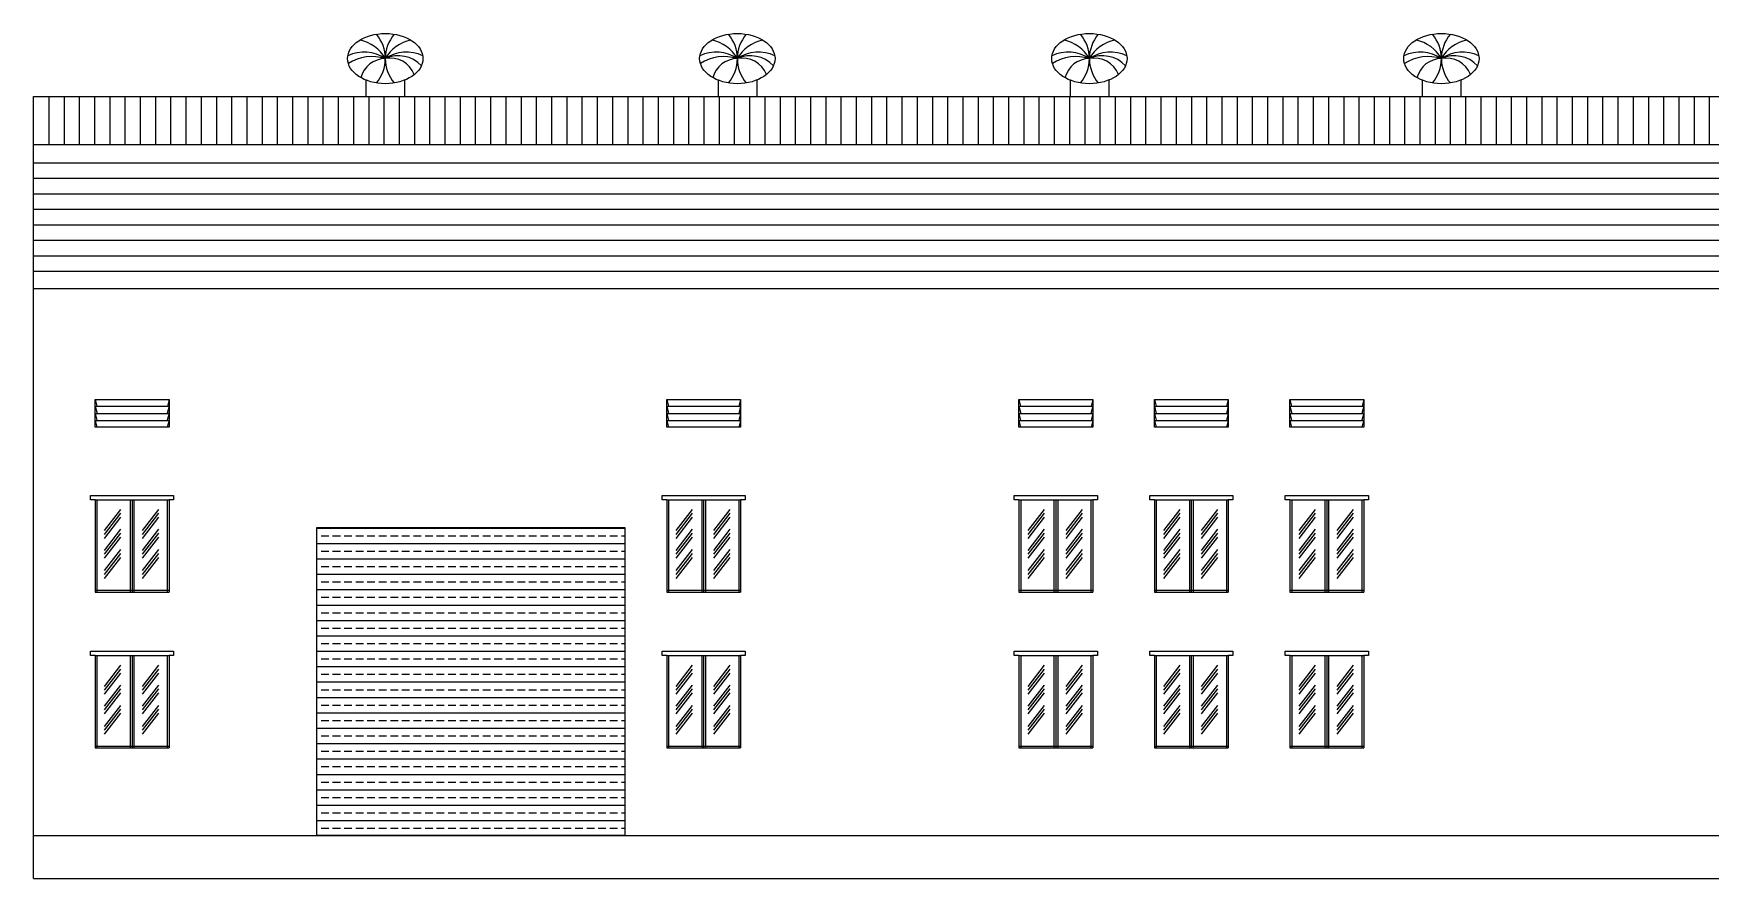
# Model space of a CAD drawing. Header units: inches. Extents: x -1613 to -235, y -419 to -299.
# Drawn here: x -1389.74 to -1362.51, y -414.98 to -401.25 of the extents above; entities that cross this region are included whole.
import ezdxf

# ---------------------------------------------------------------- set-up
doc = ezdxf.new("R2010")
doc.units = ezdxf.units.IN
doc.header["$MEASUREMENT"] = 0
for name, color, linetype in [('_Plot', 7, 'Continuous'), ('_Window', 4, 'Continuous'), ('EXHAUST', 181, 'Continuous'), ('ROLLING SHUTTER', 1, 'Continuous'), ('VENTILATION', 9, 'Continuous')]:
    doc.layers.add(name, color=color, linetype=linetype)

msp = doc.modelspace()

# ---------------------------------------------------------------- hatches: boundary and pattern name
at = {"layer": 'ROLLING SHUTTER', "true_color": 0x636466}
h = msp.add_hatch(dxfattribs=at)
h.set_pattern_fill('BRASS', color=251)
h.set_pattern_definition([(0, (-5.44403, 15.96457), (0, 0.25), []), (0, (-5.44403, 16.08957), (0, 0.25), [0.125, -0.0625])])
h.paths.add_polyline_path([(-1385.13853, -409.27653), (-1380.13853, -409.27653), (-1380.13853, -414.27653), (-1385.13853, -414.27653)])

# ---------------------------------------------------------------- linework, layer by layer
at = {"layer": '_Plot', "color": 51, "true_color": 0xf8f6b0}
msp.add_line((-1389.73853, -403.05483), (-1327.50853, -403.05483), dxfattribs=at)
at = {"layer": '_Plot', "color": 8}
for p, q in [((-1389.73853, -403.35055), (-1327.50853, -403.35055)), ((-1389.73853, -403.60249), (-1327.50853, -403.60249)), ((-1389.73853, -403.85442), (-1327.50853, -403.85442)), ((-1389.73853, -404.10635), (-1327.50853, -404.10635)), ((-1389.73853, -404.35829), (-1327.50853, -404.35829)), ((-1389.73853, -404.61022), (-1327.50853, -404.61022)), ((-1389.73853, -404.86216), (-1327.50853, -404.86216)), ((-1389.73853, -405.11409), (-1327.50853, -405.11409)), ((-1389.73853, -405.39653), (-1327.50853, -405.39653))]:
    msp.add_line(p, q, dxfattribs=at)
at = {"layer": '_Plot'}
for p, q in [((-1389.73853, -414.97653), (-1389.73853, -405.39653)), ((-1389.73853, -414.27653), (-1327.50853, -414.27653)), ((-1389.73853, -414.97653), (-1327.50853, -414.97653))]:
    msp.add_line(p, q, dxfattribs=at)
at = {"layer": '_Window'}
for p, q in [((-1388.81353, -408.82608), (-1388.81353, -408.75553)), ((-1388.81353, -408.75553), (-1387.53853, -408.75553)), ((-1388.73853, -408.82608), (-1388.81353, -408.82608)), ((-1388.73853, -408.82608), (-1387.53853, -408.82608)), ((-1388.73853, -408.82608), (-1388.73853, -410.32608)), ((-1388.70853, -408.82608), (-1388.70853, -410.32608)), ((-1388.32573, -408.98417), (-1388.59087, -409.32649)), ((-1388.16853, -408.82608), (-1388.16853, -410.32608)), ((-1388.13853, -408.82608), (-1388.13853, -410.32608)), ((-1388.10853, -408.82608), (-1388.10853, -410.32608)), ((-1387.71196, -408.98417), (-1387.9771, -409.32649)), ((-1387.56853, -408.82608), (-1387.56853, -410.32608)), ((-1387.53853, -408.75553), (-1387.46353, -408.75553)), ((-1387.53853, -408.82608), (-1387.53853, -410.32608)), ((-1387.46353, -408.82608), (-1387.53853, -408.82608)), ((-1387.46353, -408.75553), (-1387.46353, -408.82608)), ((-1379.53225, -408.82608), (-1379.53225, -408.75553)), ((-1379.53225, -408.75553), (-1378.25725, -408.75553)), ((-1379.45725, -408.82608), (-1379.53225, -408.82608)), ((-1379.45725, -408.82608), (-1378.25725, -408.82608)), ((-1379.45725, -408.82608), (-1379.45725, -410.32608)), ((-1379.42725, -408.82608), (-1379.42725, -410.32608)), ((-1379.04444, -408.98417), (-1379.30959, -409.32649)), ((-1378.88725, -408.82608), (-1378.88725, -410.32608)), ((-1378.85725, -408.82608), (-1378.85725, -410.32608)), ((-1378.82725, -408.82608), (-1378.82725, -410.32608)), ((-1378.43068, -408.98417), (-1378.69582, -409.32649)), ((-1378.28725, -408.82608), (-1378.28725, -410.32608)), ((-1378.25725, -408.75553), (-1378.18225, -408.75553)), ((-1378.25725, -408.82608), (-1378.25725, -410.32608)), ((-1378.18225, -408.82608), (-1378.25725, -408.82608)), ((-1378.18225, -408.75553), (-1378.18225, -408.82608)), ((-1373.81353, -408.82608), (-1373.81353, -408.75553)), ((-1373.81353, -408.75553), (-1372.53853, -408.75553)), ((-1373.73853, -408.82608), (-1373.81353, -408.82608)), ((-1373.73853, -408.82608), (-1372.53853, -408.82608)), ((-1373.73853, -408.82608), (-1373.73853, -410.32608)), ((-1373.70853, -408.82608), (-1373.70853, -410.32608)), ((-1373.32573, -408.98417), (-1373.59087, -409.32649)), ((-1373.16853, -408.82608), (-1373.16853, -410.32608)), ((-1373.13853, -408.82608), (-1373.13853, -410.32608)), ((-1373.10853, -408.82608), (-1373.10853, -410.32608)), ((-1372.71196, -408.98417), (-1372.9771, -409.32649)), ((-1372.56853, -408.82608), (-1372.56853, -410.32608)), ((-1372.53853, -408.75553), (-1372.46353, -408.75553)), ((-1372.53853, -408.82608), (-1372.53853, -410.32608)), ((-1372.46353, -408.82608), (-1372.53853, -408.82608)), ((-1372.46353, -408.75553), (-1372.46353, -408.82608)), ((-1371.61353, -408.82608), (-1371.61353, -408.75553)), ((-1371.61353, -408.75553), (-1370.33853, -408.75553)), ((-1371.53853, -408.82608), (-1371.61353, -408.82608)), ((-1371.53853, -408.82608), (-1370.33853, -408.82608)), ((-1371.53853, -408.82608), (-1371.53853, -410.32608)), ((-1371.50853, -408.82608), (-1371.50853, -410.32608)), ((-1371.12573, -408.98417), (-1371.39087, -409.32649)), ((-1370.96853, -408.82608), (-1370.96853, -410.32608)), ((-1370.93853, -408.82608), (-1370.93853, -410.32608)), ((-1370.90853, -408.82608), (-1370.90853, -410.32608)), ((-1370.51196, -408.98417), (-1370.7771, -409.32649)), ((-1370.36853, -408.82608), (-1370.36853, -410.32608)), ((-1370.33853, -408.75553), (-1370.26353, -408.75553)), ((-1370.33853, -408.82608), (-1370.33853, -410.32608)), ((-1370.26353, -408.82608), (-1370.33853, -408.82608)), ((-1370.26353, -408.75553), (-1370.26353, -408.82608)), ((-1369.41353, -408.82608), (-1369.41353, -408.75553)), ((-1369.41353, -408.75553), (-1368.13853, -408.75553)), ((-1369.33853, -408.82608), (-1369.41353, -408.82608)), ((-1369.33853, -408.82608), (-1368.13853, -408.82608)), ((-1369.33853, -408.82608), (-1369.33853, -410.32608)), ((-1369.30853, -408.82608), (-1369.30853, -410.32608)), ((-1368.92573, -408.98417), (-1369.19087, -409.32649)), ((-1368.76853, -408.82608), (-1368.76853, -410.32608)), ((-1368.73853, -408.82608), (-1368.73853, -410.32608)), ((-1368.70853, -408.82608), (-1368.70853, -410.32608)), ((-1368.31196, -408.98417), (-1368.5771, -409.32649)), ((-1368.16853, -408.82608), (-1368.16853, -410.32608)), ((-1368.13853, -408.75553), (-1368.06353, -408.75553)), ((-1368.13853, -408.82608), (-1368.13853, -410.32608)), ((-1368.06353, -408.82608), (-1368.13853, -408.82608)), ((-1368.06353, -408.75553), (-1368.06353, -408.82608)), ((-1388.32573, -409.04531), (-1388.59087, -409.38763)), ((-1388.32573, -409.11052), (-1388.59087, -409.45284)), ((-1387.71196, -409.04531), (-1387.9771, -409.38763)), ((-1387.71196, -409.11052), (-1387.9771, -409.45284)), ((-1379.04444, -409.04531), (-1379.30959, -409.38763)), ((-1379.04444, -409.11052), (-1379.30959, -409.45284)), ((-1378.43068, -409.04531), (-1378.69582, -409.38763)), ((-1378.43068, -409.11052), (-1378.69582, -409.45284)), ((-1373.32573, -409.04531), (-1373.59087, -409.38763)), ((-1373.32573, -409.11052), (-1373.59087, -409.45284)), ((-1372.71196, -409.04531), (-1372.9771, -409.38763)), ((-1372.71196, -409.11052), (-1372.9771, -409.45284)), ((-1371.12573, -409.04531), (-1371.39087, -409.38763)), ((-1371.12573, -409.11052), (-1371.39087, -409.45284)), ((-1370.51196, -409.04531), (-1370.7771, -409.38763)), ((-1370.51196, -409.11052), (-1370.7771, -409.45284)), ((-1368.92573, -409.04531), (-1369.19087, -409.38763)), ((-1368.92573, -409.11052), (-1369.19087, -409.45284)), ((-1368.31196, -409.04531), (-1368.5771, -409.38763)), ((-1368.31196, -409.11052), (-1368.5771, -409.45284)), ((-1388.32573, -409.30501), (-1388.59087, -409.64732)), ((-1388.32573, -409.36614), (-1388.59087, -409.70846)), ((-1388.32573, -409.43135), (-1388.59087, -409.77367)), ((-1387.71196, -409.30501), (-1387.9771, -409.64732)), ((-1387.71196, -409.36614), (-1387.9771, -409.70846)), ((-1387.71196, -409.43135), (-1387.9771, -409.77367)), ((-1379.04444, -409.30501), (-1379.30959, -409.64732)), ((-1379.04444, -409.36614), (-1379.30959, -409.70846)), ((-1379.04444, -409.43135), (-1379.30959, -409.77367)), ((-1378.43068, -409.30501), (-1378.69582, -409.64732)), ((-1378.43068, -409.36614), (-1378.69582, -409.70846)), ((-1378.43068, -409.43135), (-1378.69582, -409.77367)), ((-1373.32573, -409.30501), (-1373.59087, -409.64732)), ((-1373.32573, -409.36614), (-1373.59087, -409.70846)), ((-1373.32573, -409.43135), (-1373.59087, -409.77367)), ((-1372.71196, -409.30501), (-1372.9771, -409.64732)), ((-1372.71196, -409.36614), (-1372.9771, -409.70846)), ((-1372.71196, -409.43135), (-1372.9771, -409.77367)), ((-1371.12573, -409.30501), (-1371.39087, -409.64732)), ((-1371.12573, -409.36614), (-1371.39087, -409.70846)), ((-1371.12573, -409.43135), (-1371.39087, -409.77367)), ((-1370.51196, -409.30501), (-1370.7771, -409.64732)), ((-1370.51196, -409.36614), (-1370.7771, -409.70846)), ((-1370.51196, -409.43135), (-1370.7771, -409.77367)), ((-1368.92573, -409.30501), (-1369.19087, -409.64732)), ((-1368.92573, -409.36614), (-1369.19087, -409.70846)), ((-1368.92573, -409.43135), (-1369.19087, -409.77367)), ((-1368.31196, -409.30501), (-1368.5771, -409.64732)), ((-1368.31196, -409.36614), (-1368.5771, -409.70846)), ((-1368.31196, -409.43135), (-1368.5771, -409.77367)), ((-1388.32573, -409.63463), (-1388.59087, -409.97695)), ((-1388.32573, -409.69577), (-1388.59087, -410.03809)), ((-1388.32573, -409.76098), (-1388.59087, -410.1033)), ((-1387.71196, -409.63463), (-1387.9771, -409.97695)), ((-1387.71196, -409.69577), (-1387.9771, -410.03809)), ((-1387.71196, -409.76098), (-1387.9771, -410.1033)), ((-1379.04444, -409.63463), (-1379.30959, -409.97695)), ((-1379.04444, -409.69577), (-1379.30959, -410.03809)), ((-1379.04444, -409.76098), (-1379.30959, -410.1033)), ((-1378.43068, -409.63463), (-1378.69582, -409.97695)), ((-1378.43068, -409.69577), (-1378.69582, -410.03809)), ((-1378.43068, -409.76098), (-1378.69582, -410.1033)), ((-1373.32573, -409.63463), (-1373.59087, -409.97695)), ((-1373.32573, -409.69577), (-1373.59087, -410.03809)), ((-1373.32573, -409.76098), (-1373.59087, -410.1033)), ((-1372.71196, -409.63463), (-1372.9771, -409.97695)), ((-1372.71196, -409.69577), (-1372.9771, -410.03809)), ((-1372.71196, -409.76098), (-1372.9771, -410.1033)), ((-1371.12573, -409.63463), (-1371.39087, -409.97695)), ((-1371.12573, -409.69577), (-1371.39087, -410.03809)), ((-1371.12573, -409.76098), (-1371.39087, -410.1033)), ((-1370.51196, -409.63463), (-1370.7771, -409.97695)), ((-1370.51196, -409.69577), (-1370.7771, -410.03809)), ((-1370.51196, -409.76098), (-1370.7771, -410.1033)), ((-1368.92573, -409.63463), (-1369.19087, -409.97695)), ((-1368.92573, -409.69577), (-1369.19087, -410.03809)), ((-1368.92573, -409.76098), (-1369.19087, -410.1033)), ((-1368.31196, -409.63463), (-1368.5771, -409.97695)), ((-1368.31196, -409.69577), (-1368.5771, -410.03809)), ((-1368.31196, -409.76098), (-1368.5771, -410.1033)), ((-1388.73853, -410.29608), (-1387.53853, -410.29608)), ((-1388.73853, -410.32608), (-1387.53853, -410.32608)), ((-1379.45725, -410.29608), (-1378.25725, -410.29608)), ((-1379.45725, -410.32608), (-1378.25725, -410.32608)), ((-1373.73853, -410.29608), (-1372.53853, -410.29608)), ((-1373.73853, -410.32608), (-1372.53853, -410.32608)), ((-1371.53853, -410.29608), (-1370.33853, -410.29608)), ((-1371.53853, -410.32608), (-1370.33853, -410.32608)), ((-1369.33853, -410.29608), (-1368.13853, -410.29608)), ((-1369.33853, -410.32608), (-1368.13853, -410.32608)), ((-1388.81353, -411.35626), (-1388.81353, -411.28571)), ((-1388.81353, -411.28571), (-1387.53853, -411.28571)), ((-1388.73853, -411.35626), (-1388.81353, -411.35626)), ((-1388.73853, -411.35626), (-1387.53853, -411.35626)), ((-1388.73853, -411.35626), (-1388.73853, -412.85626)), ((-1388.70853, -411.35626), (-1388.70853, -412.85626)), ((-1388.16853, -411.35626), (-1388.16853, -412.85626)), ((-1388.13853, -411.35626), (-1388.13853, -412.85626)), ((-1388.10853, -411.35626), (-1388.10853, -412.85626)), ((-1387.56853, -411.35626), (-1387.56853, -412.85626)), ((-1387.53853, -411.28571), (-1387.46353, -411.28571)), ((-1387.53853, -411.35626), (-1387.53853, -412.85626)), ((-1387.46353, -411.35626), (-1387.53853, -411.35626)), ((-1387.46353, -411.28571), (-1387.46353, -411.35626)), ((-1379.53225, -411.35626), (-1379.53225, -411.28571)), ((-1379.53225, -411.28571), (-1378.25725, -411.28571)), ((-1379.45725, -411.35626), (-1379.53225, -411.35626)), ((-1379.45725, -411.35626), (-1378.25725, -411.35626)), ((-1379.45725, -411.35626), (-1379.45725, -412.85626)), ((-1379.42725, -411.35626), (-1379.42725, -412.85626)), ((-1378.88725, -411.35626), (-1378.88725, -412.85626)), ((-1378.85725, -411.35626), (-1378.85725, -412.85626)), ((-1378.82725, -411.35626), (-1378.82725, -412.85626)), ((-1378.28725, -411.35626), (-1378.28725, -412.85626)), ((-1378.25725, -411.28571), (-1378.18225, -411.28571)), ((-1378.25725, -411.35626), (-1378.25725, -412.85626)), ((-1378.18225, -411.35626), (-1378.25725, -411.35626)), ((-1378.18225, -411.28571), (-1378.18225, -411.35626)), ((-1373.81353, -411.35626), (-1373.81353, -411.28571)), ((-1373.81353, -411.28571), (-1372.53853, -411.28571)), ((-1373.73853, -411.35626), (-1373.81353, -411.35626)), ((-1373.73853, -411.35626), (-1372.53853, -411.35626)), ((-1373.73853, -411.35626), (-1373.73853, -412.85626)), ((-1373.70853, -411.35626), (-1373.70853, -412.85626)), ((-1373.16853, -411.35626), (-1373.16853, -412.85626)), ((-1373.13853, -411.35626), (-1373.13853, -412.85626)), ((-1373.10853, -411.35626), (-1373.10853, -412.85626)), ((-1372.56853, -411.35626), (-1372.56853, -412.85626)), ((-1372.53853, -411.28571), (-1372.46353, -411.28571)), ((-1372.53853, -411.35626), (-1372.53853, -412.85626)), ((-1372.46353, -411.35626), (-1372.53853, -411.35626)), ((-1372.46353, -411.28571), (-1372.46353, -411.35626)), ((-1371.61353, -411.35626), (-1371.61353, -411.28571)), ((-1371.61353, -411.28571), (-1370.33853, -411.28571)), ((-1371.53853, -411.35626), (-1371.61353, -411.35626)), ((-1371.53853, -411.35626), (-1370.33853, -411.35626)), ((-1371.53853, -411.35626), (-1371.53853, -412.85626)), ((-1371.50853, -411.35626), (-1371.50853, -412.85626)), ((-1370.96853, -411.35626), (-1370.96853, -412.85626)), ((-1370.93853, -411.35626), (-1370.93853, -412.85626)), ((-1370.90853, -411.35626), (-1370.90853, -412.85626)), ((-1370.36853, -411.35626), (-1370.36853, -412.85626)), ((-1370.33853, -411.28571), (-1370.26353, -411.28571)), ((-1370.33853, -411.35626), (-1370.33853, -412.85626)), ((-1370.26353, -411.35626), (-1370.33853, -411.35626)), ((-1370.26353, -411.28571), (-1370.26353, -411.35626)), ((-1369.41353, -411.35626), (-1369.41353, -411.28571)), ((-1369.41353, -411.28571), (-1368.13853, -411.28571)), ((-1369.33853, -411.35626), (-1369.41353, -411.35626)), ((-1369.33853, -411.35626), (-1368.13853, -411.35626)), ((-1369.33853, -411.35626), (-1369.33853, -412.85626)), ((-1369.30853, -411.35626), (-1369.30853, -412.85626)), ((-1368.76853, -411.35626), (-1368.76853, -412.85626)), ((-1368.73853, -411.35626), (-1368.73853, -412.85626)), ((-1368.70853, -411.35626), (-1368.70853, -412.85626)), ((-1368.16853, -411.35626), (-1368.16853, -412.85626)), ((-1368.13853, -411.28571), (-1368.06353, -411.28571)), ((-1368.13853, -411.35626), (-1368.13853, -412.85626)), ((-1368.06353, -411.35626), (-1368.13853, -411.35626)), ((-1368.06353, -411.28571), (-1368.06353, -411.35626)), ((-1388.32573, -411.51436), (-1388.59087, -411.85668)), ((-1388.32573, -411.57549), (-1388.59087, -411.91781)), ((-1388.32573, -411.6407), (-1388.59087, -411.98302)), ((-1387.71196, -411.51436), (-1387.9771, -411.85668)), ((-1387.71196, -411.57549), (-1387.9771, -411.91781)), ((-1387.71196, -411.6407), (-1387.9771, -411.98302)), ((-1379.04444, -411.51436), (-1379.30959, -411.85668)), ((-1379.04444, -411.57549), (-1379.30959, -411.91781)), ((-1379.04444, -411.6407), (-1379.30959, -411.98302)), ((-1378.43068, -411.51436), (-1378.69582, -411.85668)), ((-1378.43068, -411.57549), (-1378.69582, -411.91781)), ((-1378.43068, -411.6407), (-1378.69582, -411.98302)), ((-1373.32573, -411.51436), (-1373.59087, -411.85668)), ((-1373.32573, -411.57549), (-1373.59087, -411.91781)), ((-1373.32573, -411.6407), (-1373.59087, -411.98302)), ((-1372.71196, -411.51436), (-1372.9771, -411.85668)), ((-1372.71196, -411.57549), (-1372.9771, -411.91781)), ((-1372.71196, -411.6407), (-1372.9771, -411.98302)), ((-1371.12573, -411.51436), (-1371.39087, -411.85668)), ((-1371.12573, -411.57549), (-1371.39087, -411.91781)), ((-1371.12573, -411.6407), (-1371.39087, -411.98302)), ((-1370.51196, -411.51436), (-1370.7771, -411.85668)), ((-1370.51196, -411.57549), (-1370.7771, -411.91781)), ((-1370.51196, -411.6407), (-1370.7771, -411.98302)), ((-1368.92573, -411.51436), (-1369.19087, -411.85668)), ((-1368.92573, -411.57549), (-1369.19087, -411.91781)), ((-1368.92573, -411.6407), (-1369.19087, -411.98302)), ((-1368.31196, -411.51436), (-1368.5771, -411.85668)), ((-1368.31196, -411.57549), (-1368.5771, -411.91781)), ((-1368.31196, -411.6407), (-1368.5771, -411.98302)), ((-1388.32573, -411.83519), (-1388.59087, -412.17751)), ((-1388.32573, -411.89632), (-1388.59087, -412.23864)), ((-1388.32573, -411.96153), (-1388.59087, -412.30385)), ((-1387.71196, -411.83519), (-1387.9771, -412.17751)), ((-1387.71196, -411.89632), (-1387.9771, -412.23864)), ((-1387.71196, -411.96153), (-1387.9771, -412.30385)), ((-1379.04444, -411.83519), (-1379.30959, -412.17751)), ((-1379.04444, -411.89632), (-1379.30959, -412.23864)), ((-1379.04444, -411.96153), (-1379.30959, -412.30385)), ((-1378.43068, -411.83519), (-1378.69582, -412.17751)), ((-1378.43068, -411.89632), (-1378.69582, -412.23864)), ((-1378.43068, -411.96153), (-1378.69582, -412.30385)), ((-1373.32573, -411.83519), (-1373.59087, -412.17751)), ((-1373.32573, -411.89632), (-1373.59087, -412.23864)), ((-1373.32573, -411.96153), (-1373.59087, -412.30385)), ((-1372.71196, -411.83519), (-1372.9771, -412.17751)), ((-1372.71196, -411.89632), (-1372.9771, -412.23864)), ((-1372.71196, -411.96153), (-1372.9771, -412.30385)), ((-1371.12573, -411.83519), (-1371.39087, -412.17751)), ((-1371.12573, -411.89632), (-1371.39087, -412.23864)), ((-1371.12573, -411.96153), (-1371.39087, -412.30385)), ((-1370.51196, -411.83519), (-1370.7771, -412.17751)), ((-1370.51196, -411.89632), (-1370.7771, -412.23864)), ((-1370.51196, -411.96153), (-1370.7771, -412.30385)), ((-1368.92573, -411.83519), (-1369.19087, -412.17751)), ((-1368.92573, -411.89632), (-1369.19087, -412.23864)), ((-1368.92573, -411.96153), (-1369.19087, -412.30385)), ((-1368.31196, -411.83519), (-1368.5771, -412.17751)), ((-1368.31196, -411.89632), (-1368.5771, -412.23864)), ((-1368.31196, -411.96153), (-1368.5771, -412.30385)), ((-1388.32573, -412.16481), (-1388.59087, -412.50713)), ((-1388.32573, -412.22595), (-1388.59087, -412.56827)), ((-1387.71196, -412.16481), (-1387.9771, -412.50713)), ((-1387.71196, -412.22595), (-1387.9771, -412.56827)), ((-1379.04444, -412.16481), (-1379.30959, -412.50713)), ((-1379.04444, -412.22595), (-1379.30959, -412.56827)), ((-1378.43068, -412.16481), (-1378.69582, -412.50713)), ((-1378.43068, -412.22595), (-1378.69582, -412.56827)), ((-1373.32573, -412.16481), (-1373.59087, -412.50713)), ((-1373.32573, -412.22595), (-1373.59087, -412.56827)), ((-1372.71196, -412.16481), (-1372.9771, -412.50713)), ((-1372.71196, -412.22595), (-1372.9771, -412.56827)), ((-1371.12573, -412.16481), (-1371.39087, -412.50713)), ((-1371.12573, -412.22595), (-1371.39087, -412.56827)), ((-1370.51196, -412.16481), (-1370.7771, -412.50713)), ((-1370.51196, -412.22595), (-1370.7771, -412.56827)), ((-1368.92573, -412.16481), (-1369.19087, -412.50713)), ((-1368.92573, -412.22595), (-1369.19087, -412.56827)), ((-1368.31196, -412.16481), (-1368.5771, -412.50713)), ((-1368.31196, -412.22595), (-1368.5771, -412.56827)), ((-1388.32573, -412.29116), (-1388.59087, -412.63348)), ((-1387.71196, -412.29116), (-1387.9771, -412.63348)), ((-1379.04444, -412.29116), (-1379.30959, -412.63348)), ((-1378.43068, -412.29116), (-1378.69582, -412.63348)), ((-1373.32573, -412.29116), (-1373.59087, -412.63348)), ((-1372.71196, -412.29116), (-1372.9771, -412.63348)), ((-1371.12573, -412.29116), (-1371.39087, -412.63348)), ((-1370.51196, -412.29116), (-1370.7771, -412.63348)), ((-1368.92573, -412.29116), (-1369.19087, -412.63348)), ((-1368.31196, -412.29116), (-1368.5771, -412.63348)), ((-1388.73853, -412.82626), (-1387.53853, -412.82626)), ((-1388.73853, -412.85626), (-1387.53853, -412.85626)), ((-1379.45725, -412.82626), (-1378.25725, -412.82626)), ((-1379.45725, -412.85626), (-1378.25725, -412.85626)), ((-1373.73853, -412.82626), (-1372.53853, -412.82626)), ((-1373.73853, -412.85626), (-1372.53853, -412.85626)), ((-1371.53853, -412.82626), (-1370.33853, -412.82626)), ((-1371.53853, -412.85626), (-1370.33853, -412.85626)), ((-1369.33853, -412.82626), (-1368.13853, -412.82626)), ((-1369.33853, -412.85626), (-1368.13853, -412.85626))]:
    msp.add_line(p, q, dxfattribs=at)
at = {"layer": 'EXHAUST'}
for p, q in [((-1384.34019, -402.01001), (-1384.34019, -402.27859)), ((-1383.71253, -402.01001), (-1383.71253, -402.27859)), ((-1378.62394, -402.01001), (-1378.62394, -402.27859)), ((-1377.99628, -402.01001), (-1377.99628, -402.27859)), ((-1372.90769, -402.01001), (-1372.90769, -402.27859)), ((-1372.28003, -402.01001), (-1372.28003, -402.27859)), ((-1367.19144, -402.01001), (-1367.19144, -402.27859)), ((-1366.56378, -402.01001), (-1366.56378, -402.27859))]:
    msp.add_line(p, q, dxfattribs=at)
for centre, radius, start, end in [((-1384.55955, -401.96041), 0.61183, 29.370907, 78.75458), ((-1384.6382, -401.66033), 0.61183, 0, 40.297961), ((-1383.41453, -401.66033), 0.61183, 139.702039, 180), ((-1383.49317, -401.96041), 0.61183, 101.24542, 150.629093), ((-1383.49317, -401.96041), 0.61183, 101.24542, 150.629093), ((-1378.8433, -401.96041), 0.61183, 29.370907, 78.75458), ((-1378.92195, -401.66033), 0.61183, 0, 40.297961), ((-1377.69828, -401.66033), 0.61183, 139.702039, 180), ((-1377.77692, -401.96041), 0.61183, 101.24542, 150.629093), ((-1377.77692, -401.96041), 0.61183, 101.24542, 150.629093), ((-1373.12705, -401.96041), 0.61183, 29.370907, 78.75458), ((-1373.2057, -401.66033), 0.61183, 0, 40.297961), ((-1371.98203, -401.66033), 0.61183, 139.702039, 180), ((-1372.06067, -401.96041), 0.61183, 101.24542, 150.629093), ((-1372.06067, -401.96041), 0.61183, 101.24542, 150.629093), ((-1367.4108, -401.96041), 0.61183, 29.370907, 78.75458), ((-1367.48945, -401.66033), 0.61183, 0, 40.297961), ((-1366.26578, -401.66033), 0.61183, 139.702039, 180), ((-1366.34442, -401.96041), 0.61183, 101.24542, 150.629093), ((-1366.34442, -401.96041), 0.61183, 101.24542, 150.629093), ((-1384.37048, -402.16622), 0.61183, 55.775062, 115.538182), ((-1384.24279, -402.33079), 0.70453, 72.109438, 122.991622), ((-1383.68224, -402.16622), 0.61183, 64.461818, 124.224938), ((-1383.81349, -402.12714), 0.51305, 43.221208, 114.513696), ((-1378.65423, -402.16622), 0.61183, 55.775062, 115.538182), ((-1378.52654, -402.33079), 0.70453, 72.109438, 122.991622), ((-1377.96599, -402.16622), 0.61183, 64.461818, 124.224938), ((-1378.09724, -402.12714), 0.51305, 43.221208, 114.513696), ((-1372.93798, -402.16622), 0.61183, 55.775062, 115.538182), ((-1372.81029, -402.33079), 0.70453, 72.109438, 122.991622), ((-1372.24974, -402.16622), 0.61183, 64.461818, 124.224938), ((-1372.38099, -402.12714), 0.51305, 43.221208, 114.513696), ((-1367.22173, -402.16622), 0.61183, 55.775062, 115.538182), ((-1367.09404, -402.33079), 0.70453, 72.109438, 122.991622), ((-1366.53349, -402.16622), 0.61183, 64.461818, 124.224938), ((-1366.66474, -402.12714), 0.51305, 43.221208, 114.513696), ((-1384.02335, -402.07323), 0.41291, 90.418344, 165.572636), ((-1384.6382, -401.66033), 0.61183, 319.702039, 0), ((-1383.94227, -402.06459), 0.41291, 20.447614, 101.750977), ((-1383.41453, -401.66033), 0.61183, 180, 220.297961), ((-1378.3071, -402.07323), 0.41291, 90.418344, 165.572636), ((-1378.92195, -401.66033), 0.61183, 319.702039, 0), ((-1378.22602, -402.06459), 0.41291, 20.447614, 101.750977), ((-1377.69828, -401.66033), 0.61183, 180, 220.297961), ((-1372.59085, -402.07323), 0.41291, 90.418344, 165.572636), ((-1373.2057, -401.66033), 0.61183, 319.702039, 0), ((-1372.50977, -402.06459), 0.41291, 20.447614, 101.750977), ((-1371.98203, -401.66033), 0.61183, 180, 220.297961), ((-1366.8746, -402.07323), 0.41291, 90.418344, 165.572636), ((-1367.48945, -401.66033), 0.61183, 319.702039, 0), ((-1366.79352, -402.06459), 0.41291, 20.447614, 101.750977), ((-1366.26578, -401.66033), 0.61183, 180, 220.297961)]:
    msp.add_arc(centre, radius, start, end, dxfattribs=at)
for centre in [(-1384.02636, -401.66033), (-1378.31011, -401.66033), (-1372.59386, -401.66033), (-1366.87761, -401.66033)]:
    msp.add_ellipse(centre, major_axis=(0.61183, 0), ratio=0.66578114, dxfattribs=at)
at = {"layer": 'ROLLING SHUTTER', "color": 251, "true_color": 0x636466}
msp.add_lwpolyline([(-1385.13853, -409.27653), (-1380.13853, -409.27653), (-1380.13853, -414.27653), (-1385.13853, -414.27653)], close=True, dxfattribs=at)
at = {"layer": 'VENTILATION'}
for p, q in [((-1389.73853, -405.39653), (-1389.73853, -402.27653)), ((-1388.73853, -407.19828), (-1387.53853, -407.19828)), ((-1388.73853, -407.64828), (-1388.73853, -407.19828)), ((-1388.73853, -407.19828), (-1388.71159, -407.30301)), ((-1388.73853, -407.30301), (-1387.53853, -407.30301)), ((-1388.73853, -407.30301), (-1388.7076, -407.42328)), ((-1387.53853, -407.30301), (-1387.56946, -407.42328)), ((-1387.53853, -407.19828), (-1387.56546, -407.30301)), ((-1387.53853, -407.19828), (-1387.53853, -407.64828)), ((-1379.45725, -407.19828), (-1378.25725, -407.19828)), ((-1379.45725, -407.64828), (-1379.45725, -407.19828)), ((-1379.45725, -407.19828), (-1379.43031, -407.30301)), ((-1379.45725, -407.30301), (-1378.25725, -407.30301)), ((-1379.45725, -407.30301), (-1379.42632, -407.42328)), ((-1378.25725, -407.30301), (-1378.28818, -407.42328)), ((-1378.25725, -407.19828), (-1378.28418, -407.30301)), ((-1378.25725, -407.19828), (-1378.25725, -407.64828)), ((-1373.73853, -407.19828), (-1372.53853, -407.19828)), ((-1373.73853, -407.64828), (-1373.73853, -407.19828)), ((-1373.73853, -407.19828), (-1373.71159, -407.30301)), ((-1373.73853, -407.30301), (-1372.53853, -407.30301)), ((-1373.73853, -407.30301), (-1373.7076, -407.42328)), ((-1372.53853, -407.30301), (-1372.56946, -407.42328)), ((-1372.53853, -407.19828), (-1372.56546, -407.30301)), ((-1372.53853, -407.19828), (-1372.53853, -407.64828)), ((-1371.53853, -407.19828), (-1370.33853, -407.19828)), ((-1371.53853, -407.64828), (-1371.53853, -407.19828)), ((-1371.53853, -407.19828), (-1371.51159, -407.30301)), ((-1371.53853, -407.30301), (-1370.33853, -407.30301)), ((-1371.53853, -407.30301), (-1371.5076, -407.42328)), ((-1370.33853, -407.30301), (-1370.36946, -407.42328)), ((-1370.33853, -407.19828), (-1370.36546, -407.30301)), ((-1370.33853, -407.19828), (-1370.33853, -407.64828)), ((-1369.33853, -407.19828), (-1368.13853, -407.19828)), ((-1369.33853, -407.64828), (-1369.33853, -407.19828)), ((-1369.33853, -407.19828), (-1369.31159, -407.30301)), ((-1369.33853, -407.30301), (-1368.13853, -407.30301)), ((-1369.33853, -407.30301), (-1369.3076, -407.42328)), ((-1368.13853, -407.30301), (-1368.16946, -407.42328)), ((-1368.13853, -407.19828), (-1368.16546, -407.30301)), ((-1368.13853, -407.19828), (-1368.13853, -407.64828)), ((-1388.73853, -407.42328), (-1387.53853, -407.42328)), ((-1388.73853, -407.42328), (-1388.70987, -407.5347)), ((-1388.73853, -407.53686), (-1387.53853, -407.53686)), ((-1388.73853, -407.53686), (-1388.70987, -407.64828)), ((-1387.53853, -407.42328), (-1387.56718, -407.5347)), ((-1387.53853, -407.53686), (-1387.56718, -407.64828)), ((-1379.45725, -407.42328), (-1378.25725, -407.42328)), ((-1379.45725, -407.42328), (-1379.42859, -407.5347)), ((-1379.45725, -407.53686), (-1378.25725, -407.53686)), ((-1379.45725, -407.53686), (-1379.42859, -407.64828)), ((-1378.25725, -407.42328), (-1378.2859, -407.5347)), ((-1378.25725, -407.53686), (-1378.2859, -407.64828)), ((-1373.73853, -407.42328), (-1372.53853, -407.42328)), ((-1373.73853, -407.42328), (-1373.70987, -407.5347)), ((-1373.73853, -407.53686), (-1372.53853, -407.53686)), ((-1373.73853, -407.53686), (-1373.70987, -407.64828)), ((-1372.53853, -407.42328), (-1372.56718, -407.5347)), ((-1372.53853, -407.53686), (-1372.56718, -407.64828)), ((-1371.53853, -407.42328), (-1370.33853, -407.42328)), ((-1371.53853, -407.42328), (-1371.50987, -407.5347)), ((-1371.53853, -407.53686), (-1370.33853, -407.53686)), ((-1371.53853, -407.53686), (-1371.50987, -407.64828)), ((-1370.33853, -407.42328), (-1370.36718, -407.5347)), ((-1370.33853, -407.53686), (-1370.36718, -407.64828)), ((-1369.33853, -407.42328), (-1368.13853, -407.42328)), ((-1369.33853, -407.42328), (-1369.30987, -407.5347)), ((-1369.33853, -407.53686), (-1368.13853, -407.53686)), ((-1369.33853, -407.53686), (-1369.30987, -407.64828)), ((-1368.13853, -407.42328), (-1368.16718, -407.5347)), ((-1368.13853, -407.53686), (-1368.16718, -407.64828)), ((-1387.53853, -407.64828), (-1388.73853, -407.64828)), ((-1378.25725, -407.64828), (-1379.45725, -407.64828)), ((-1372.53853, -407.64828), (-1373.73853, -407.64828)), ((-1370.33853, -407.64828), (-1371.53853, -407.64828)), ((-1368.13853, -407.64828), (-1369.33853, -407.64828))]:
    msp.add_line(p, q, dxfattribs=at)
at = {"layer": 'VENTILATION', "color": 51, "true_color": 0xf8f6b0}
for p, q in [((-1389.73853, -402.27653), (-1327.50853, -402.27653)), ((-1389.49115, -402.27653), (-1389.49115, -403.05483)), ((-1389.24378, -402.27653), (-1389.24378, -403.05483)), ((-1388.99641, -402.27653), (-1388.99641, -403.05483)), ((-1388.74903, -402.27653), (-1388.74903, -403.05483)), ((-1388.50166, -402.27653), (-1388.50166, -403.05483)), ((-1388.25428, -402.27653), (-1388.25428, -403.05483)), ((-1388.00691, -402.27653), (-1388.00691, -403.05483)), ((-1387.75954, -402.27653), (-1387.75954, -403.05483)), ((-1387.51216, -402.27653), (-1387.51216, -403.05483)), ((-1387.26479, -402.27653), (-1387.26479, -403.05483)), ((-1387.01741, -402.27653), (-1387.01741, -403.05483)), ((-1386.77004, -402.27653), (-1386.77004, -403.05483)), ((-1386.52266, -402.27653), (-1386.52266, -403.05483)), ((-1386.27529, -402.27653), (-1386.27529, -403.05483)), ((-1386.02792, -402.27653), (-1386.02792, -403.05483)), ((-1385.78054, -402.27653), (-1385.78054, -403.05483)), ((-1385.53317, -402.27653), (-1385.53317, -403.05483)), ((-1385.28579, -402.27653), (-1385.28579, -403.05483)), ((-1385.03842, -402.27653), (-1385.03842, -403.05483)), ((-1384.79105, -402.27653), (-1384.79105, -403.05483)), ((-1384.54367, -402.27653), (-1384.54367, -403.05483)), ((-1384.2963, -402.27653), (-1384.2963, -403.05483)), ((-1384.04892, -402.27653), (-1384.04892, -403.05483)), ((-1383.80155, -402.27653), (-1383.80155, -403.05483)), ((-1383.55418, -402.27653), (-1383.55418, -403.05483)), ((-1383.3068, -402.27653), (-1383.3068, -403.05483)), ((-1383.05943, -402.27653), (-1383.05943, -403.05483)), ((-1382.81205, -402.27653), (-1382.81205, -403.05483)), ((-1382.56468, -402.27653), (-1382.56468, -403.05483)), ((-1382.31731, -402.27653), (-1382.31731, -403.05483)), ((-1382.06993, -402.27653), (-1382.06993, -403.05483)), ((-1381.82256, -402.27653), (-1381.82256, -403.05483)), ((-1381.57518, -402.27653), (-1381.57518, -403.05483)), ((-1381.32781, -402.27653), (-1381.32781, -403.05483)), ((-1381.08043, -402.27653), (-1381.08043, -403.05483)), ((-1380.83306, -402.27653), (-1380.83306, -403.05483)), ((-1380.58569, -402.27653), (-1380.58569, -403.05483)), ((-1380.33831, -402.27653), (-1380.33831, -403.05483)), ((-1380.09094, -402.27653), (-1380.09094, -403.05483)), ((-1379.84356, -402.27653), (-1379.84356, -403.05483)), ((-1379.59619, -402.27653), (-1379.59619, -403.05483)), ((-1379.34882, -402.27653), (-1379.34882, -403.05483)), ((-1379.10144, -402.27653), (-1379.10144, -403.05483)), ((-1378.85407, -402.27653), (-1378.85407, -403.05483)), ((-1378.60669, -402.27653), (-1378.60669, -403.05483)), ((-1378.35932, -402.27653), (-1378.35932, -403.05483)), ((-1378.11195, -402.27653), (-1378.11195, -403.05483)), ((-1377.86457, -402.27653), (-1377.86457, -403.05483)), ((-1377.6172, -402.27653), (-1377.6172, -403.05483)), ((-1377.36982, -402.27653), (-1377.36982, -403.05483)), ((-1377.12245, -402.27653), (-1377.12245, -403.05483)), ((-1376.87507, -402.27653), (-1376.87507, -403.05483)), ((-1376.6277, -402.27653), (-1376.6277, -403.05483)), ((-1376.38033, -402.27653), (-1376.38033, -403.05483)), ((-1376.13295, -402.27653), (-1376.13295, -403.05483)), ((-1375.88558, -402.27653), (-1375.88558, -403.05483)), ((-1375.6382, -402.27653), (-1375.6382, -403.05483)), ((-1375.39083, -402.27653), (-1375.39083, -403.05483)), ((-1375.14346, -402.27653), (-1375.14346, -403.05483)), ((-1374.89608, -402.27653), (-1374.89608, -403.05483)), ((-1374.64871, -402.27653), (-1374.64871, -403.05483)), ((-1374.40133, -402.27653), (-1374.40133, -403.05483)), ((-1374.15396, -402.27653), (-1374.15396, -403.05483)), ((-1373.90659, -402.27653), (-1373.90659, -403.05483)), ((-1373.65921, -402.27653), (-1373.65921, -403.05483)), ((-1373.41184, -402.27653), (-1373.41184, -403.05483)), ((-1373.16446, -402.27653), (-1373.16446, -403.05483)), ((-1372.91709, -402.27653), (-1372.91709, -403.05483)), ((-1372.66972, -402.27653), (-1372.66972, -403.05483)), ((-1372.42234, -402.27653), (-1372.42234, -403.05483)), ((-1372.17497, -402.27653), (-1372.17497, -403.05483)), ((-1371.92759, -402.27653), (-1371.92759, -403.05483)), ((-1371.68022, -402.27653), (-1371.68022, -403.05483)), ((-1371.43284, -402.27653), (-1371.43284, -403.05483)), ((-1371.18547, -402.27653), (-1371.18547, -403.05483)), ((-1370.9381, -402.27653), (-1370.9381, -403.05483)), ((-1370.69072, -402.27653), (-1370.69072, -403.05483)), ((-1370.44335, -402.27653), (-1370.44335, -403.05483)), ((-1370.19597, -402.27653), (-1370.19597, -403.05483)), ((-1369.9486, -402.27653), (-1369.9486, -403.05483)), ((-1369.70123, -402.27653), (-1369.70123, -403.05483)), ((-1369.45385, -402.27653), (-1369.45385, -403.05483)), ((-1369.20648, -402.27653), (-1369.20648, -403.05483)), ((-1368.9591, -402.27653), (-1368.9591, -403.05483)), ((-1368.71173, -402.27653), (-1368.71173, -403.05483)), ((-1368.46436, -402.27653), (-1368.46436, -403.05483)), ((-1368.21698, -402.27653), (-1368.21698, -403.05483)), ((-1367.96961, -402.27653), (-1367.96961, -403.05483)), ((-1367.72223, -402.27653), (-1367.72223, -403.05483)), ((-1367.47486, -402.27653), (-1367.47486, -403.05483)), ((-1367.22749, -402.27653), (-1367.22749, -403.05483)), ((-1366.98011, -402.27653), (-1366.98011, -403.05483)), ((-1366.73274, -402.27653), (-1366.73274, -403.05483)), ((-1366.48536, -402.27653), (-1366.48536, -403.05483)), ((-1366.23799, -402.27653), (-1366.23799, -403.05483)), ((-1365.99061, -402.27653), (-1365.99061, -403.05483)), ((-1365.74324, -402.27653), (-1365.74324, -403.05483)), ((-1365.49587, -402.27653), (-1365.49587, -403.05483)), ((-1365.24849, -402.27653), (-1365.24849, -403.05483)), ((-1365.00112, -402.27653), (-1365.00112, -403.05483)), ((-1364.75374, -402.27653), (-1364.75374, -403.05483)), ((-1364.50637, -402.27653), (-1364.50637, -403.05483)), ((-1364.259, -402.27653), (-1364.259, -403.05483)), ((-1364.01162, -402.27653), (-1364.01162, -403.05483)), ((-1363.76425, -402.27653), (-1363.76425, -403.05483)), ((-1363.51687, -402.27653), (-1363.51687, -403.05483)), ((-1363.2695, -402.27653), (-1363.2695, -403.05483)), ((-1363.02213, -402.27653), (-1363.02213, -403.05483)), ((-1362.77475, -402.27653), (-1362.77475, -403.05483)), ((-1362.52738, -402.27653), (-1362.52738, -403.05483))]:
    msp.add_line(p, q, dxfattribs=at)

doc.saveas('drawing.dxf')
